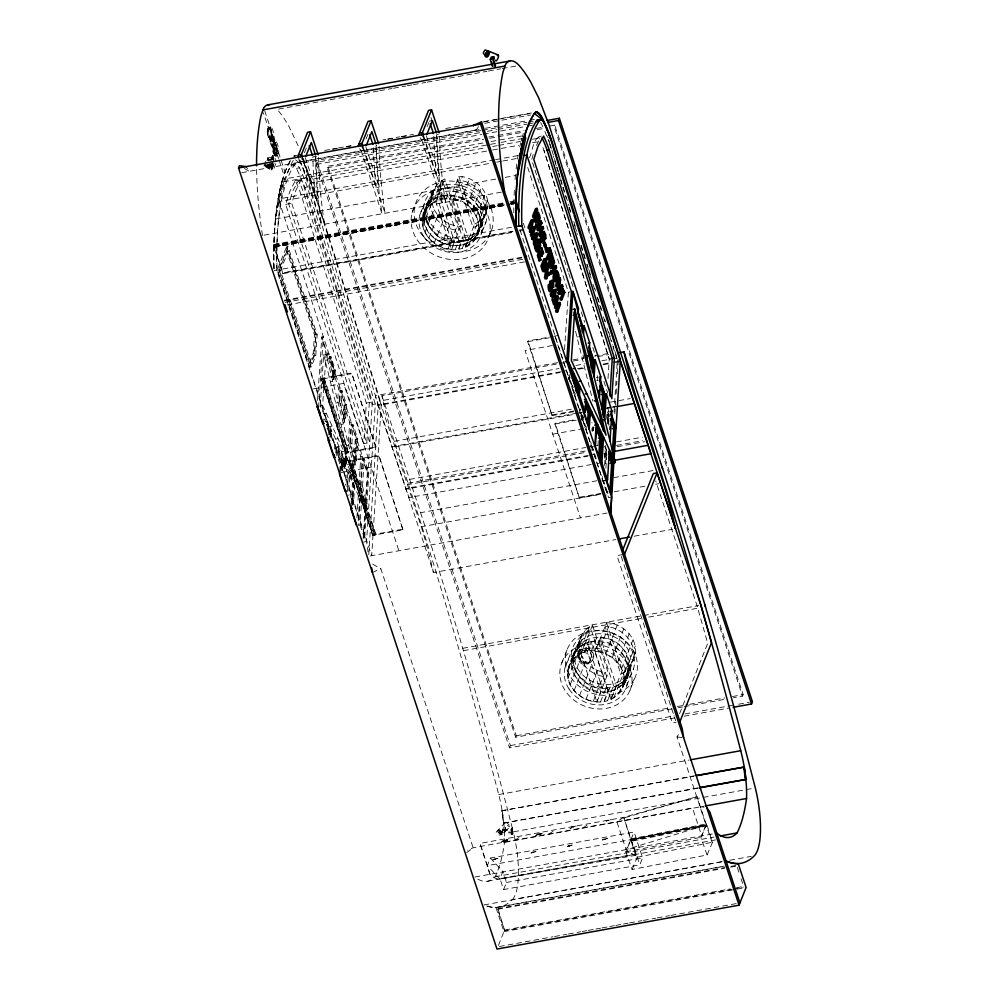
<?xml version="1.0" encoding="UTF-8"?>
<svg xmlns="http://www.w3.org/2000/svg" width="999" height="999" viewBox="0 0 999 999"><rect width="100%" height="100%" fill="white"/><g stroke="black" fill="none" stroke-linecap="round" stroke-linejoin="round"><path stroke-width="0.75" stroke-dasharray="5 3.75" d="M282.917 273.676L273.988 244.355L273.963 247.078L282.917 273.676L513.786 232.205M351.099 503.896L352.46 482.704L354.87 482.305L353.421 504.957L348.763 490.896L350.012 471.84L348.501 472.115L347.252 491.171L348.651 495.392M355.257 439.448L353.596 465.147L355.107 464.872L356.768 439.173L355.257 439.448L360.826 456.531L358.903 486.563L360.414 486.288L362.337 456.256L360.826 456.531M351.898 505.232L353.359 482.579L348.501 472.115M354.732 461.326L356.168 439.036L351.611 425.05L353.122 424.775L357.679 438.761L356.243 461.051L354.732 461.326L350.374 443.743L351.611 425.05M352.51 505.144L353.983 482.43L348.052 469.692L346.541 469.967L345.542 485.202M356.905 517.894L358.341 495.354L359.852 495.079L365.721 507.717L364.21 507.992L325.649 424.987M358.216 520.629L359.852 495.079M360.302 497.514L358.529 525.274L360.04 524.999L361.813 497.24L360.302 497.514L365.11 507.867L363.124 539.16L364.635 538.886L366.621 507.592L361.813 497.24M361.001 486.625L362.749 459.228L364.26 458.953L368.818 472.927L366.858 503.883L365.347 504.158L361.001 486.625L362.512 486.351L364.26 458.953M301.336 179.458L295.891 190.322L291.733 203.284L369.78 442.582L363.723 443.681L366.308 403.097L300.986 194.355A69.593 20.704 79.7 0 0 295.542 181.081L301.598 179.982A69.593 20.704 79.7 0 1 307.043 193.257L372.352 401.998L363.636 540.596M365.347 504.158L367.307 473.201L362.749 459.228M363.549 542.095L366.571 541.545L276.76 270.117L276.623 261.501A208.142 61.913 79.7 0 1 290.921 170.916L294.318 164.835A14.848 4.421 79.7 0 1 298.888 166.808L300.075 169.156A85.702 25.487 79.7 0 1 306.793 185.502L375.299 404.046L366.571 541.545L368.044 551.835M368.768 554.695L378.271 404.795L308.853 183.317A90.822 27.01 79.7 0 0 300.062 161.875A22.952 6.831 79.7 0 0 298.214 158.779M597.939 445.704L598.326 439.66M608.004 378.596L609.253 359.053L543.943 150.325A69.593 20.704 79.7 0 0 541.833 144.705M602.085 481.118L602.385 476.498M604.445 458.179L604.919 450.661L606.43 450.387L605.469 465.409M606.917 419.355L607.404 411.838L608.915 411.563L607.055 405.869M604.582 465.434L605.369 453.096L607.167 456.98M607.23 423.938L607.817 414.81L609.19 418.993M608.141 423.576L608.915 411.563M605.894 468.244L606.88 452.822L603.858 453.371M608.653 425.187L609.328 414.535L606.306 415.084M614.035 412.125L617.332 360.177L620.354 359.628M614.86 413.848L615.646 401.486M616.133 393.768L616.92 381.406M617.419 373.676L618.194 361.313L613.211 345.904M328.733 434.89L328.921 432.043L331.331 431.63L330.969 437.112L326.361 423.214L326.498 421.228L324.987 421.503M332.967 371.116L332.405 379.632L333.916 379.358L334.478 370.841L332.967 371.116L338.536 388.199L337.699 400.986L339.21 400.711L340.047 387.924L338.536 388.199M329.633 434.64L329.82 431.893L326.198 424.1M333.541 375.811L333.878 370.691L329.32 356.705L330.831 356.431L335.389 370.417L335.052 375.537L333.541 375.811L329.32 356.705M330.057 437.462L330.432 431.768L324.538 419.081L323.027 419.355M334.528 449.001L334.815 444.717L336.326 444.443L342.207 457.117L341.296 471.128M335.764 452.997L336.326 444.443M336.176 455.906L336.775 446.878L338.286 446.603L343.107 456.98L342.195 471.041L337.587 457.142L338.286 446.603M339.797 401.049L340.459 390.884L341.983 390.609L346.541 404.583L345.642 418.269L344.131 418.544L339.797 401.049L341.308 400.774L341.983 390.609M339.785 471.403L340.696 457.392L343.107 456.98M344.106 405.282L342.994 422.365L344.505 422.09L345.617 405.007L344.106 405.282L349.675 422.365L348.276 443.681L349.787 443.406L351.198 422.09L349.675 422.365M340.671 471.316L341.596 457.255L336.775 446.878M344.131 418.544L345.03 404.857L340.459 390.884M346.953 486.463L348.052 469.692M356.243 461.051L351.885 443.469L353.122 424.775M574.924 395.891L575.124 393.044M586.163 429.82L586.363 426.71M590.859 447.202L591.146 442.782M591.908 431.006L592.095 428.072L595.129 427.522M592.769 431.481L593.156 425.362L591.858 422.552M593.418 430.731L593.606 427.797M597.577 380.457L597.777 377.397L596.378 373.127M309.403 362.912L313.199 353.396L314.46 334.727L286.813 251.186L288.324 250.911L315.971 334.465L314.722 353.122L310.914 362.637L309.403 362.912L278.946 270.854L286.813 251.186M309.715 367.207L314.26 355.856L315.659 335.015L286.488 246.878L287.999 246.603L317.17 334.74L315.771 355.582L311.226 366.933L309.715 367.207L277.41 269.58L286.488 246.878M317.545 400.462L321.828 336.95L323.339 336.675L318.644 406.381M320.217 405.994L323.688 354.608L326.099 354.17L322.64 405.557L357.355 480.257L354.932 480.694L320.217 405.994L322.64 405.557M327.397 354.033L327.11 358.279L328.621 358.004L328.908 353.758L327.397 354.033L321.828 336.95L364.21 507.992M335.052 375.537L330.831 356.431M564.535 349.575L568.406 292.257L527.185 165.871M573.001 393.244L574.512 392.969L569.917 379.071L570.054 377.085L568.531 377.36L568.406 379.345L571.428 378.796M569.605 374.662L569.318 378.933L570.829 378.658M579.932 408.766L579.632 413.274L582.654 412.724M267.869 129.508L267.744 130.906A6.968 2.073 79.7 0 0 268.356 136.089L268.743 137.5L268.194 136.114A6.968 2.073 79.7 0 1 267.595 130.931L268.544 127.822M274.088 139.061L272.577 139.336L272.64 138.524A7.78 2.31 79.7 0 0 268.781 126.861L267.757 127.785L267.27 131.456A6.156 1.836 79.7 0 0 267.807 136.039L270.804 139.186L271.978 136.239L270.654 139.211L268.594 137.525M271.066 163.424L271.915 166.433L271.828 163.486M480.319 227.06C464.51 251.211 420.666 232.767 427.447 204.508C411.588 226.523 434.503 254.158 458.953 249.25C459.59 239.835 464.835 241.071 471.615 237.7C477.085 233.953 480.844 228.172 481.768 221.578C483.116 205.607 468.244 191.908 452.847 191.496L468.743 239.548L465.721 247.115L449.812 199.051L458.891 176.361C474.288 176.786 489.173 190.472 487.824 206.443C482.904 222.615 477.622 245.704 458.953 249.25M424.425 212.075C416.595 243.444 470.129 260.327 479.895 228.634C487.387 194.755 429.932 180.132 422.914 215.859M481.406 224.85C487.012 200.836 455.294 182.155 435.726 195.454C413.848 209.465 431.531 242.782 454.508 241.658L438.598 193.606L432.867 197.303L428.546 202.31M584.44 631.006C581.68 649.1 561.575 665.534 570.229 684.615C575.337 694.355 585.714 701.223 596.74 701.61L608.241 672.851L592.482 625.237C587.287 627.222 583.516 631.68 580.981 636.5C577.509 651.348 563.623 665.409 568.681 681.455C573.701 695.641 589.597 704.083 604.22 701.623L609.665 688.011C641.72 682.305 630.282 637.012 600.536 637.812L616.433 685.876L610.988 699.487L595.079 651.435L606.58 622.689C621.977 623.101 636.863 636.8 635.501 652.772C629.133 670.292 625.112 697.277 604.22 701.623M575.137 650.836C568.356 679.083 612.2 697.527 627.996 673.376M610.988 699.487C648.763 678.184 597.777 630.881 572.939 659.752M629.095 671.178C634.702 647.152 602.984 628.483 583.416 641.783C561.538 655.794 579.22 689.11 602.197 687.986L586.288 639.922L580.556 643.631L576.236 648.638M623.651 684.802C634.04 668.718 634.64 647.901 616.258 637.874C605.681 632.017 591.633 631.942 582.067 639.847C559.515 659.964 583.054 693.718 609.665 688.011M274.013 268.781A214.523 63.811 79.7 0 1 275.462 219.031L278.771 195.492A201.523 59.94 79.7 0 1 282.655 179.321L484.865 142.67M511.063 829.969L511.775 830.044M511.525 828.808C513.099 827.859 511.201 830.531 511.7 828.383M511.938 834.227L511.301 833.715C510.477 835.289 512.849 833.815 511.238 834.627M512.212 833.041L512.687 829.869L504.72 829.382L504.807 831.705L512.774 832.192L512.687 829.869M290.384 160.539A214.523 63.811 79.7 0 0 280.394 187.737L278.122 199.063L279.133 201.561L275.462 219.031L497.577 178.771M275.462 219.031A219.33 65.235 79.7 0 1 278.371 197.615L278.996 194.343A219.33 65.235 79.7 0 1 282.655 179.321L283.666 181.83L279.133 201.561L490.534 163.249M278.396 197.365L282.655 179.321L278.122 199.063L494.118 159.915M267.37 130.232L267.969 128.734L269.181 128.434A6.156 1.836 79.7 0 1 272.015 134.653L272.165 135.951L271.154 135.302L272.165 135.951M276.598 154.495L277.135 152.023A6.968 2.073 79.7 0 0 274.263 141.858L273.614 141.646L274.288 143.207L273.114 146.166L274.001 153.159A6.968 2.073 79.7 0 0 275.824 155.307M277.01 153.421L275.674 155.332A6.968 2.073 79.7 0 1 273.851 153.184L273.114 146.166M422.552 219.131C427.897 205.22 429.97 186.076 444.805 178.908L460.551 226.523L451.473 249.226C440.447 248.851 430.057 241.97 424.962 232.243C417.182 217.682 431.156 204.395 433.291 190.172M477.072 235.414L487.824 206.443M567.819 671.515L579.32 642.769L580.981 636.5M622.34 687.787L624.013 681.518L635.501 652.772M363.723 443.681L285.689 204.383L289.847 191.421L295.279 180.557M529.408 157.667C532.829 151.024 532.804 137.812 541.258 135.964M533.204 154.433L531.655 159.803L534.552 168.669M731.568 889.36L504.707 930.731L497.627 909.327L497.914 908.578L724.874 867.482M504.707 930.731L497.914 908.578M271.154 135.302L269.88 138.474L271.903 135.165M267.32 130.507A7.78 2.31 79.7 0 0 268.519 138.174L270.816 140.072L271.915 137.338L273.426 137.063L272.327 139.798L278.534 158.529M263.986 165.822L267.17 158.017L271.703 157.193L273.089 161.376L269.917 169.181L263.986 165.822L268.681 164.76A1.611 0.799 32.2 0 0 269.892 164.773L269.742 165.01M273.251 142.582L274.35 139.848L270.167 141.671L274.65 151.848L273.139 152.123L272.665 145.654L273.763 142.919M264.835 165.834L265.21 165.247L269.742 167.82L269.368 168.406L264.835 165.834L267.932 158.441L270.167 159.815A1.611 0.799 32.2 0 0 268.519 159.69A1.611 0.799 32.2 0 0 269.206 161.101M267.257 160.14L267.932 158.441M275.936 154.42L274.937 154.633A6.156 1.836 79.7 0 1 273.326 152.747L272.652 146.841L274.288 143.207M273.401 146.703L274.413 142.732L274.862 143.269A6.156 1.836 79.7 0 1 276.848 151.611L275.699 154.508A6.156 1.836 79.7 0 1 274.088 152.61L273.401 146.703L272.652 146.841M267.47 166.533L267.52 166.433A1.611 0.799 32.2 0 1 266.421 164.885L266.271 165.122M267.969 165.16L270.417 166.109M270.692 159.715L271.703 157.193M270.866 159.553L272.377 155.769L274.038 155.469L275.886 161.039M271.366 159.565L272.764 156.793L271.403 160.19M272.527 159.253L274.038 155.469M269.368 168.406L271.778 162.712M274.151 163.499L271.578 169.231L273.763 163.786M275.849 163.699L273.326 170.005L271.653 170.305L274.176 163.998M304.445 152.672L306.656 147.153M278.296 259.728L278.596 258.966M674.924 717.856L509.49 747.839L316.421 164.398L317.332 162.125L481.243 132.417M287.999 246.603L278.921 269.305L311.226 366.933M310.914 362.637L280.457 270.579L288.324 250.911M672.04 708.89L515.646 737.225L327.197 167.732L327.809 166.221L482.654 138.149M366.071 138.986L368.818 132.105M375.524 534.827L351.099 461.014A1.611 0.662 -18.3 0 1 348.476 461.488L348.576 460.764L378.833 455.282L402.959 529.857L372.702 535.339L321.353 378.496L351.611 373.014L376.036 446.828L375.736 447.589L345.479 453.071L321.353 378.496M427.135 126.648L428.783 122.515M412.125 212.637L415.147 205.082M375.736 447.589L351.611 373.014M419.83 214.947L424.363 203.596M424.213 212.874L427.672 207.367L436.75 184.678M422.802 225.749L431.88 203.047L431.63 196.441M427.672 207.367L432.704 203.022L441.783 180.32M425.524 209.877L429.832 204.87L435.576 201.174L438.598 193.606M435.726 201.611L444.805 178.908M424.962 232.243L434.041 209.54L431.88 203.047M432.704 203.022L438.961 200.1L441.983 192.532M438.961 200.1L442.345 199.038L443.856 195.255L460.464 245.467M428.858 238.187L437.937 215.484L434.041 209.54M446.004 198.826L449.026 191.259M341.745 462.45L345.854 461.088L345.741 462.4L341.745 462.45L346.041 461.65M347.277 460.464L343.469 461.063L347.215 459.602L342.682 461.113L342.744 459.952L346.616 459.19L346.491 460.514L346.616 459.19M347.028 458.666L343.444 459.228L343.494 458.066L346.516 457.517L346.466 458.678L346.516 457.517M341.408 464.298L341.171 464.897L344.98 464.298L345.105 462.974L344.98 464.298M341.92 463.012L341.983 461.85M342.682 461.113L342.744 459.952M343.444 459.228L343.494 458.066M344.23 466.183L344.343 464.872L344.23 466.183L341.021 466.171L345.642 464.56L345.704 463.386L340.984 464.348L341.221 463.736L346.403 462.662L346.453 461.501L343.194 462.649L346.453 461.501M341.196 466.733L341.508 465.971L345.13 465.846L341.683 466.433L341.92 465.834M322.827 378.221L346.99 452.797L322.565 378.971L321.054 379.245M342.669 463.936L342.62 465.097L345.579 456.718L346.341 456.58L347.714 460.764L343.943 468.469L342.557 464.285L345.579 463.698M342.108 466.383L341.858 466.995L344.892 466.446L344.942 465.284M347.402 460.164L344.131 461.326L344.193 460.152M346.341 456.58L343.306 464.148L344.692 468.331M442.345 199.038L449.675 198.614L451.186 194.83L467.232 243.331M342.645 467.882L343.244 466.371M346.266 458.803L346.878 457.292M345.854 461.088L345.741 462.4M347.215 459.602L347.153 460.776M343.943 468.469L346.965 460.901L345.579 456.718M434.24 243.169L443.319 220.479L437.937 215.484M449.812 199.051L453.371 199.276L462.45 176.573M440.746 246.865L449.825 224.163L443.319 220.479M560.576 371.753L378.271 404.795L377.972 405.557L408.941 497.577L591.233 464.535M478.746 229.146C479.795 217.033 471.328 206.081 460.551 201.411L469.63 178.721M447.927 249.013L457.005 226.311L460.551 226.523M467.045 205.107L476.123 182.405M451.623 249.663L453.134 245.891L437.087 197.39M455.294 249.463L458.316 241.895M472.44 210.09L481.518 187.4M458.816 248.813L461.838 241.258M402.959 529.857L378.833 455.282M462.337 248.177L465.359 240.609M476.336 216.046L485.414 193.344M465.571 246.666L474.65 223.976L458.891 176.361M468.581 245.267L477.659 222.565L482.692 218.207L486.151 212.712M478.484 222.54L487.562 199.837M473.613 240.909L482.692 218.207M481.468 233.341L486.001 221.99M489.173 235.639L492.195 228.072M372.702 535.339L348.576 460.764M350.05 460.489L374.475 534.315L374.213 535.064L349.787 461.238L348.476 461.488L372.902 535.302A1.611 0.662 -18.3 0 0 375.1 535.089A1.611 0.662 -18.3 0 0 375.562 533.941A1.611 0.662 -18.3 0 0 373.214 534.552L372.902 535.302M514.023 201.91L510.964 202.46L514.023 201.91L514.098 203.808L511.051 204.358M550.124 125.924L554.72 125.087L554.12 126.598L742.557 696.103L733.366 697.764M573.501 411.75L552.16 415.621L527.697 341.695L527.996 340.934L552.197 336.551M552.16 415.621L527.996 340.934M600.711 494.093L579.37 497.964L554.907 424.038L555.207 423.276L576.386 419.443M580.681 416.333L581.68 413.811M581.868 414.747L581.818 415.921L583.129 415.771M581.818 417.669L582.717 416.296L582.504 418.007L583.266 417.869M582.155 416.995L581.843 417.744L582.604 417.607M582.504 418.007L582.717 416.296M581.843 419.505L581.967 418.181M581.805 418.731L582.567 418.593L581.568 419.343M582.067 420.517L583.066 417.994L582.38 415.909M579.37 497.964L555.207 423.276M509.49 747.839L510.389 745.579L317.332 162.125M515.646 737.225L516.258 735.714L327.809 166.221M561.788 662.874L567.232 649.25M565.097 667.32L572.052 649.924M489.947 874.3L480.007 843.406L623.713 817.357L636.251 855.244L499.825 879.095A86.488 25.724 79.7 0 1 489.947 874.3L487.362 865.634L490.384 858.066L634.09 832.017L642.619 857.779L639.772 864.884L503.621 889.56L500.012 878.633L636.163 853.958L639.772 864.884M512.774 832.192L512.375 833.191L502.485 832.192L503.334 827.522L505.407 827.647L504.807 831.705M502.485 832.192L503.334 827.522M504.72 829.382L505.407 827.647M568.069 678.121L579.57 649.375L579.32 642.769M577.971 655.394L589.472 626.648M503.608 842.519L504.145 841.17M568.181 668.244L570.791 662.262L575.099 657.242L580.844 653.546L586.288 639.922M580.993 653.983L592.482 625.237M512.262 827.771L511.476 829.757L511.688 835.339L512.999 833.391L512.262 827.771L512.487 833.353L511.688 835.339M512.787 827.809L511.988 829.794L512.212 835.376M570.229 684.615L581.718 655.868L579.57 649.375M584.228 652.484L589.672 638.861M587.612 651.41L591.545 641.583C623.264 633.478 645.816 683.99 608.154 691.795C576.435 699.887 553.871 649.387 591.545 641.583L608.154 691.795M574.125 690.571L585.626 661.813L581.718 655.868M490.384 858.066L502.859 871.528L499.825 879.095L487.362 865.634L480.007 843.406M591.271 651.198L596.715 637.587M594.942 650.986L598.876 641.158L614.922 689.66M579.507 695.554L591.008 666.808L585.626 661.813M595.079 651.435L598.638 651.648L610.139 622.901M503.621 889.56L506.468 882.454L502.859 871.528M586.013 699.25L597.514 670.491L591.008 666.808M633.104 639.672L621.603 668.418L617.707 662.474L612.312 657.479L605.819 653.796L617.307 625.049M593.194 701.385L604.695 672.639L608.241 672.851M612.312 657.479L623.813 628.733M498.451 945.404L503.946 931.655L495.941 907.454A269.218 80.07 79.7 0 1 484.053 904.932L726.086 861.063M596.89 702.047L600.824 692.207L584.777 643.706M600.561 701.835L606.006 688.224M617.707 662.474L629.208 633.728M604.083 701.198L609.527 687.574M607.604 700.561L613.049 686.937M610.839 699.05L622.34 670.304L630.381 664.535L633.841 659.04M613.861 697.639L625.349 668.893M624.013 681.518L623.751 674.912L635.252 646.166M618.881 693.294L630.381 664.535M626.735 685.714L633.691 668.319M630.044 690.172A36.751 31.706 21.8 0 0 589.048 644.205A36.751 31.706 21.8 0 0 568.656 695.179A36.751 31.706 21.8 0 0 630.044 690.172L635.489 676.548A36.751 31.706 21.8 0 0 594.492 630.581A36.751 31.706 21.8 0 0 574.1 681.568A36.751 31.706 21.8 0 0 635.489 676.548M636.163 853.958L635.252 853.908L623.713 817.357L697.04 796.665L706.268 824.562L631.068 839.585L487.362 865.634M679.607 713.661L707.729 643.331L696.99 605.556L655.744 480.894M706.73 825.873L631.655 841.258L631.368 838.823L706.58 823.813L712.499 842.207L707.08 854.982L632.08 869.467L625.861 851.822L634.09 832.017M697.04 796.665L623.413 818.106M742.557 696.103L743.169 694.592L554.72 125.087M706.58 823.813L701.735 835.913L692.507 808.016L473.151 847.776L467.507 850.199M632.08 869.467L637.287 857.229L631.068 839.585L706.068 825.087L712.287 842.731M707.08 854.982L700.861 837.337L706.068 825.087L676.985 736.912L679.245 733.328M630.606 667.394L626.485 677.16L622.165 682.18L616.433 685.876M536.438 145.454L539.735 138.699M497.677 830.506C497.564 834.615 505.332 835.314 501.211 831.068C495.092 827.135 500.062 832.13 501.473 834.465M498.776 829.42L500.212 831.83M502.572 833.378L500.312 831.106M500.312 831.917L501.048 831.78M631.068 839.585L626.098 849.625A132.33 39.361 79.7 0 0 636.251 855.244M273.689 267.794L273.589 262.05A208.142 61.913 79.7 0 1 287.899 171.466L291.283 165.384A14.848 4.421 79.7 0 1 295.866 167.357L297.053 169.705A85.702 25.487 79.7 0 1 303.758 186.039L372.265 404.595L375.299 404.046M578.958 654.645L580.382 652.322M589.36 662.225A6.444 5.832 31.5 0 0 584.602 652.497A6.444 5.832 31.5 0 0 578.508 660.576A6.444 5.832 31.5 0 0 589.36 662.225L590.796 659.902A6.444 5.832 31.5 0 0 586.026 650.174A6.444 5.832 31.5 0 0 579.944 658.254A6.444 5.832 31.5 0 0 590.796 659.902M592.095 660.839A8.054 7.293 31.5 0 0 586.138 648.701A8.054 7.293 31.5 0 0 578.533 658.791A8.054 7.293 31.5 0 0 592.095 660.839L592.444 660.264A8.054 7.293 31.5 0 0 586.5 648.114A8.054 7.293 31.5 0 0 578.883 658.204A8.054 7.293 31.5 0 0 592.444 660.264M270.167 141.671L273.426 137.063L270.167 141.671L270.03 137.899L268.519 138.174M267.17 158.017L269.393 159.59M268.756 161.064A1.611 0.799 32.2 0 1 268.369 159.927L268.469 159.778M267.37 166.671L267.52 166.433A1.611 0.799 32.2 0 0 269.218 166.471L269.068 166.708M269.917 169.181L268.681 164.76M478.484 126.611L476.223 130.182L473.014 125.474M267.982 128.484L269.056 127.635A6.968 2.073 79.7 0 1 272.465 136.438L272.352 137.85L272.315 136.476A6.968 2.073 79.7 0 0 268.906 127.66M272.665 145.654L274.176 145.379L271.091 144.455L274.35 139.848L270.23 143.132L274.65 151.848L274.176 145.379L275.274 142.645L273.651 142.869L274.113 143.406A6.156 1.836 79.7 0 1 276.099 151.748L274.937 154.633M722.127 861.625L512.262 899.662L510.639 901.273A241.546 71.841 79.7 0 1 484.053 904.932M505.469 822.264L496.141 832.117A3.172 0.712 45.6 0 1 499.363 835.102L501.785 834.265M501.773 834.764A3.172 0.712 45.6 0 0 499.013 831.006A3.172 0.712 45.6 0 0 497.952 831.668A3.172 0.712 45.6 0 0 501.773 834.764L509.852 826.835A3.172 0.712 45.6 0 0 507.105 823.076A3.172 0.712 45.6 0 0 506.043 823.738A3.172 0.712 45.6 0 0 509.852 826.835M345.979 452.285L345.679 453.034A1.611 0.662 -18.3 0 0 347.877 452.822A1.611 0.662 -18.3 0 0 348.339 451.673A1.611 0.662 -18.3 0 0 345.991 452.285L321.566 378.459A1.611 0.662 -18.3 0 1 324.176 377.984L348.601 451.81M466.745 852.634L473.151 847.776L380.856 568.818L372.215 563.923M468.743 239.548C502.734 220.517 471.715 175.337 440.109 189.822C409.64 205.544 431.693 248.514 461.975 241.683M465.721 247.115C491.583 235.277 474.687 197.477 449.675 198.614M506.381 840.908L506.193 839.934L505.931 840.983L507.092 839.759L507.267 840.546C492.27 843.993 512.999 837.075 506.68 840.546M502.147 841.37L507.979 839.722M503.546 840.609L503.721 841.383L503.409 840.384M503.996 840.846L505.419 840.346L505.594 841.133L504.158 841.62L504.008 840.521M504.383 840.796L504.62 841.545M504.158 841.62L505.057 840.946M507.954 839.56L502.11 841.208M514.76 840.234L521.603 835.863M494.705 859.527L495.616 859.365M536.176 835.201L537.45 834.215C553.421 831.643 524.175 837.799 540.834 834.177L540.846 833.603M537.587 834.44L537.45 834.215M538.998 834.302L538.086 834.477M540.359 834.065L540.759 833.865M541.982 833.391L540.721 834.377M548.788 834.065L555.644 829.694M572.489 826.623L571.191 827.447L577.022 825.798M532.792 852.197L533.703 852.547M573.064 826.573L573.963 826.398M532.804 852.709L533.703 852.035M573.064 827.085L573.975 826.922M535.064 851.785L535.976 851.623M575.324 826.161L576.236 825.998M582.829 827.896L589.672 823.526M607.255 820.316L605.956 821.153L611.788 819.505M607.829 820.266L608.741 820.616M607.829 820.778L608.728 820.104M569.055 845.691L569.979 846.041M569.967 845.529L569.068 846.203M610.089 819.854L611.001 819.692M571.328 845.279L572.24 845.117M623.713 817.357L616.87 821.727L626.098 849.625L706.068 825.087L630.731 840.246M604.133 839.672L605.032 839.51M272.327 139.798L270.941 140.447L270.03 137.899L272.327 139.798L270.816 140.072M474.65 223.976L477.659 222.565M271.091 144.455L275.274 142.645L272.54 145.28L274.65 151.848L270.03 137.899L270.23 143.132M372.377 572.464L380.856 568.818M270.292 126.586L268.831 130.232A7.78 2.31 79.7 0 0 272.69 141.908L274.151 138.249A7.78 2.31 79.7 0 0 270.292 126.586L268.481 126.973M269.181 128.434L268.032 131.319A6.156 1.836 79.7 0 0 268.556 135.901L270.629 138.337M274.675 143.531L273.913 143.669L273.401 140.809A7.78 2.31 79.7 0 1 277.26 152.472L275.799 156.131A7.78 2.31 79.7 0 1 273.139 152.123M274.912 140.534L273.451 144.181A7.78 2.31 79.7 0 0 277.31 155.856L278.771 152.198A7.78 2.31 79.7 0 0 274.912 140.534L273.089 140.909M275.674 155.332L276.336 155.12M269.58 164.91L270.404 166.708L270.667 165.01M347.29 452.035L345.804 452.397L376.036 446.828M374.513 534.303L373.027 534.665L403.259 529.095M631.967 840.509L707.03 825.112M637.287 857.229L712.499 842.207M625.861 851.822L700.861 837.337M505.007 929.982L730.331 888.885M736.463 887.761L742.594 886.65M733.104 889.085L742.294 887.399M503.946 931.655L735.376 889.447M736.912 889.16L746.103 887.487M378.171 91.034L277.073 109.353A134.44 39.985 79.7 0 1 288.898 126.324L299.775 149.138M379.707 90.747L391.958 88.524M393.494 88.249L405.744 86.026M407.28 85.752L411.875 84.915M413.411 84.64L425.661 82.418M427.197 82.143L439.448 79.92M440.984 79.645L473.151 73.814M474.687 73.539L486.938 71.316M488.474 71.041L500.724 68.819M502.26 68.544L516.046 66.034M268.182 128.659L268.943 128.521M267.382 129.695L268.906 129.42L263.386 112.762M267.32 130.807L268.082 130.669M268.069 136.975L268.818 136.838M275.137 147.103L276.661 146.828L275.562 149.563L274.051 149.838M429.333 121.141L432.355 120.592M273.014 151.935L273.776 151.798M276.036 152.397L276.798 152.26M277.185 153.284L278.696 153.009M275.799 156.131L277.61 155.744M271.241 159.965L272.752 159.69M297.053 155.457L294.018 155.994L294.717 155.981M324.663 150.449L330.794 149.338M332.317 149.063L336.913 148.227M338.449 147.952L344.58 146.841M346.104 146.553L350.699 145.729M382.879 139.897L385.939 139.336M387.475 139.061L399.725 136.838M401.261 136.563L413.511 134.341M445.679 128.509L461.001 125.737M462.537 125.462L468.656 124.351M483.978 121.566L531.468 112.962M332.904 149.263L337.5 148.426M346.69 146.766L351.286 145.929M388.049 139.261L392.644 138.436M401.835 136.763L406.431 135.939M483.029 122.053L496.815 119.555M498.351 119.268L532.042 113.162M484.69 123.302L530.719 114.972M270.454 164.123L271.978 163.848M269.792 165.797L271.303 165.522L271.878 169.181M270.404 166.708L271.915 166.433M480.956 130.644L300.187 163.411L300.062 161.875L479.295 129.395M485.427 128.284L528.321 120.504M529.845 120.23L534.44 119.393M241.746 172.69L479.258 129.633M292.445 164.473L295.467 163.923M482.48 130.37L496.266 127.872M497.802 127.597L526.91 122.315M528.446 122.04L533.041 121.204M290.884 166.134L293.906 165.584M487.375 131.306L496.565 129.645M498.089 129.358L527.197 124.088M528.733 123.814L533.329 122.977M316.421 164.398L481.868 134.415M483.404 134.128L526.298 126.361M527.822 126.074L532.417 125.25M296.403 168.369L299.425 167.82M488.798 137.038L496.453 135.652M497.989 135.365L524.05 130.644M536.326 128.421L542.457 127.31M327.197 167.732L483.591 139.385M489.722 138.274L523.451 132.155M537.25 129.658L544.917 128.272M490.996 141.558L524.7 135.452M283.666 181.83L488.936 144.618M490.472 144.343L499.662 142.682M501.198 142.395L525.699 137.962M295.192 180.719L301.248 179.62M541.183 136.101L538.486 137.05A69.593 20.704 79.7 0 1 539.622 139.485M303.421 158.541L310.377 179.533L485.002 147.877M492.669 146.491L497.265 145.654M498.788 145.379L520.242 141.483M532.492 139.273L540.159 137.874M486.563 151.099L308.853 183.317A93.744 27.885 79.7 0 0 300.062 161.875M492.682 149.987L518.731 145.267M532.517 142.77L538.636 141.658M304.283 187.537L307.305 186.988M495.654 159.628L520.167 155.195M496.665 162.138L501.261 161.301M502.797 161.026L518.106 158.254M423.276 136.276L436.451 176.086L439.485 175.537L439.023 171.316A154.221 45.867 79.7 0 1 436.925 136.026L436.913 134.353M315.597 198.564L318.619 198.014L318.132 193.307A165.659 49.276 79.7 0 1 315.959 158.129L315.934 156.356L312.899 156.905L312.924 158.666A165.659 49.276 79.7 0 0 315.097 193.856L315.597 198.564L302.235 158.192M362.774 147.24L376.161 187.7L379.183 187.15L378.683 182.305A176.199 52.41 79.7 0 1 376.423 147.103L376.386 145.28M285.689 204.383L291.733 203.284M505.244 177.385L515.959 175.449M264.036 235.177L501.498 192.133M274.051 244.443L503.833 202.797M509.965 201.686L514.56 200.849M274.101 245.392L504.857 203.571L273.988 245.03L273.963 246.628L504.72 204.807M273.976 245.717L504.732 203.896M510.839 202.785L513.898 202.235M273.676 245.779L504.545 204.308M510.664 203.209L515.846 202.273M510.826 203.709L513.886 203.147M274.525 246.653L505.831 204.72M507.367 204.445L515.022 203.059M274.038 247.19L505.357 205.27M511.488 204.158L514.547 203.596M274.176 247.29L509.515 204.633M511.5 227.285L273.726 270.667M278.946 270.854L280.457 270.579M512.999 231.268L283.216 272.927L512.549 231.718M519.13 230.157L523.726 229.333M519.892 231.106L522.952 230.557M284.515 300.249L521.953 257.205M521.653 257.967L284.216 300.999L285.14 303.796M285.202 302.335L522.652 259.303M287.125 304.907L524.575 261.875M314.46 334.727L315.971 334.465M315.659 335.015L317.17 334.74M568.406 292.257L569.917 291.983M313.199 353.396L314.722 353.122M314.26 355.856L315.771 355.582M329.208 358.341L330.719 358.067M325.112 360.352L327.522 359.915M333.878 370.691L335.389 370.417M553.708 336.276L558.254 335.452M527.697 341.695L549.038 337.824M322.565 378.971L351.311 373.763M330.394 381.705L332.817 381.268M576.972 337.013L578.483 336.738M313.286 388.873L343.544 383.391L398.926 550.761M552.297 345.554L525.074 350.487L580.456 517.857M557.617 362.649L375.324 395.691L377.972 405.557L560.264 372.515M572.939 359.877L583.666 357.929M594.393 355.994L608.179 353.496M335.689 403.059L338.112 402.622M582.317 358.554L583.828 358.279L582.754 353.971M712.324 833.99L474.825 877.047A125.025 37.188 79.7 0 0 495.029 876.772A166.284 49.463 79.7 0 0 504.507 842.369A57.13 16.995 79.7 0 0 498.713 794.567A1923.575 572.152 79.7 0 0 467.307 678.746L459.165 650.212A1923.575 572.152 79.7 0 0 408.091 483.191L394.243 441.346A148.951 44.306 79.7 0 1 381.905 395.716L558.079 363.786M559.602 363.511L564.198 362.674M573.389 361.014L582.592 359.34M597.902 356.568L608.628 354.62M345.03 404.857L346.541 404.583M366.308 403.097L372.352 401.998M612.275 358.504L609.253 359.053L543.943 150.325M310.377 179.533L379.795 401.011L559.015 368.531M575.874 365.472L585.064 363.811M601.91 360.751L611.101 359.091M612.637 358.803L617.232 357.979M323.851 413.798L326.273 413.361M562.1 371.478L566.695 370.641M577.422 368.706L585.077 367.307M603.458 363.986L611.126 362.587M612.662 362.312L618.781 361.201M578.646 369.18L586.313 367.794M603.159 364.735L609.29 363.624M615.421 362.512L620.017 361.688M596.253 377.672L597.777 377.397M329.745 426.486L332.168 426.049M340.984 424.438L343.406 424.001M596.678 380.631L598.189 380.357M335.639 439.173L338.049 438.723M356.168 439.036L357.679 438.761M350.374 443.743L351.885 443.469M346.278 445.754L348.688 445.317M394.243 441.346L571.94 409.14M610.239 402.197L630.157 398.589M341.521 451.835L343.943 451.398M552.459 414.86L573.801 410.989M577.484 413.037L392.12 446.64L391.82 447.39L574.113 414.36M579.008 412.762L582.08 412.212M606.593 407.767L611.188 406.93M612.712 406.655L615.784 406.106M580.544 412.862L582.055 412.587M606.281 408.529L610.876 407.692M612.412 407.417L615.471 406.855M343.256 458.666L346.703 458.079M581.668 417.195L583.316 416.708M342.495 460.564L346.316 459.952M582.317 417.445L583.503 417.27M582.629 417.707L583.379 417.57M346.965 460.901L347.714 460.764M341.858 462.15L344.892 461.6M342.045 462.712L345.067 462.162M349.787 461.238L378.534 456.031M554.907 424.038L576.248 420.167M581.992 419.293L582.567 418.593M581.755 419.905L582.504 419.767M342.432 464.547L345.704 463.386M342.744 464.797L345.766 464.248M347.365 464.41L349.787 463.973M341.021 466.171L344.043 465.621M351.598 467.232L354.008 466.795M584.228 427.16L585.739 426.885L581.143 412.999M340.984 472.564L371.228 467.07M552.759 434.178L583.016 428.683M367.307 473.201L368.818 472.927M353.284 477.16L355.706 476.723M409.602 479.408L585.764 447.477M587.3 447.19L598.026 445.254M616.408 441.92L642.444 437.2M593.881 446.653L592.37 446.928L596.965 460.814M408.091 483.191L587.312 450.699M588.848 450.424L593.443 449.587M616.42 445.429L642.469 440.709M379.795 401.011L407.48 484.702L586.713 452.21M617.345 446.665L644.929 441.658M588.261 455.444L405.969 488.486L405.669 489.235L587.961 456.193M589.797 455.169L594.393 454.333M597.39 463.748L598.901 463.474M365.11 507.867L366.621 507.592M381.905 395.716L420.616 512.687L596.778 480.756M613.636 477.697L654.994 470.204M602.996 480.719L604.507 480.444M605.107 480.581L603.596 480.844L608.191 494.742L606.68 495.017M579.67 497.202L601.023 493.344M407.48 484.702L421.241 526.748L600.474 494.268M614.26 491.758L644.904 486.213M655.619 484.265L658.691 483.716M611.638 497.127L608.616 497.677L519.767 229.196M370.179 555.968L607.08 513.036M378.271 404.795L433.491 572.577L615.784 539.535M634.165 536.213L672.464 529.27M623.039 554.495L616.995 555.594L672.377 722.964L676.161 722.277M462.724 648.301L641.957 615.809M643.481 615.534L698.638 605.544M463.424 650.686L641.121 618.468M648.776 617.082L699.337 607.929M516.258 735.714L671.103 707.654M677.235 706.543L687.974 704.595M689.51 704.32L724.762 697.926M732.429 696.528L743.169 694.592M678.171 707.767L682.767 706.942M684.303 706.655L724.163 699.437M510.389 745.579L674.3 715.871M685.027 713.923L726.385 706.43M727.921 706.143L732.517 705.319M738.648 704.208L749.362 702.26M684.115 716.196L728.546 708.141M498.713 794.567L688.661 760.139M698.388 788.061L503.321 823.151L501.685 810.776L694.692 775.786M501.685 810.776L693.681 776.235M503.321 823.151L697.876 787.899M512.262 899.662A56.518 16.808 79.7 0 0 513.286 831.842L701.71 797.689M703.246 797.414L752.259 788.523M537.474 834.365L542.02 833.553M570.441 828.683L571.278 828.208M503.721 841.383L505.594 841.133M504.507 842.369L703.658 806.268M495.029 876.772L714.085 837.075M487.362 881.28L715.609 839.909M506.468 882.454L642.619 857.779M729.782 860.239L751.236 856.355M495.941 907.454L724.4 866.096M499.975 906.93L723.638 866.395M731.006 866.37L737.15 865.259M497.627 909.327L724.575 868.243M730.719 867.132L736.85 866.021M499.425 946.503L553.046 936.787M554.582 936.513L566.833 934.29M568.369 934.003L580.619 931.792M582.155 931.505L586.75 930.681M588.286 930.394L594.405 929.282M595.941 929.008L600.536 928.183M602.072 927.896L608.191 926.785M609.727 926.51L614.323 925.673M615.859 925.399L621.977 924.287M623.513 924.013L628.109 923.176M629.645 922.901L641.895 920.678M643.431 920.404L655.681 918.181M657.217 917.906L669.467 915.683M671.003 915.409L736.875 903.471M500.412 831.692C505.219 838.486 493.756 826.835 500.312 831.605M503.421 829.844L505.506 829.969M512.999 833.391L511.713 833.478L511.863 832.579M502.397 829.869L512.287 830.856M676.985 736.912L683.641 737.811M704.058 807.192L700.062 806.643L703.771 808.753M511.138 829.52L511.088 830.431M453.371 199.276L460.551 201.411M449.825 224.163L457.005 226.311M598.638 651.648L605.819 653.796M597.514 670.491L604.695 672.639M267.57 159.028L272.09 161.601M244.38 168.506L249.313 171.316L246.104 166.608M295.529 159.815L300.187 163.411M499.962 831.293L500.686 832.117M422.377 135.976L424.787 139.51M420.154 137.7L421.765 140.06M361.875 146.94L364.285 150.474M359.652 148.676L361.263 151.024M302.16 159.091L303.771 161.438M298.339 158.466L300.749 161.988M540.634 122.44L542.12 125.287A85.702 25.487 79.7 0 1 544.205 129.833M604.47 446.178L606.43 450.387M604.919 450.661L606.88 454.882M568.531 377.36L573.364 387.749M592.095 428.072L593.306 430.656M604.457 454.67L606.868 459.84M326.498 421.228L331.331 431.63M350.012 471.84L354.87 482.305M737.312 867.419L739.173 873.051M741.033 878.683L743.83 887.124M523.326 223.214L525.249 229.046M578.621 407.692L555.182 336.775A1.611 0.662 -18.3 0 0 555.694 336.913M606.331 491.508L582.355 419.068A1.611 0.662 -18.3 0 0 583.254 419.243M621.266 556.381L662.924 682.28M663.411 683.766L675.661 720.791M606.58 622.689L623.751 674.912M430.919 117.557L431.868 120.429M426.311 135.727L439.485 175.537M423.451 135.439L445.566 202.273A146.179 43.481 79.7 0 1 439.635 134.241L436.613 134.79A146.179 43.481 79.7 0 0 442.532 202.822L420.841 137.263M435.576 201.174L451.473 249.226M580.844 653.546L596.74 701.61M365.796 146.691L379.183 187.15M363.361 147.69L385.052 213.237A168.144 50.012 79.7 0 1 379.071 145.042L376.049 145.592A168.144 50.012 79.7 0 0 382.03 213.786L360.339 148.239M305.269 157.642L318.619 198.014M302.847 158.654L324.538 224.201A157.655 46.891 79.7 0 1 318.619 156.181L315.597 156.731A157.655 46.891 79.7 0 0 321.516 224.75L299.4 157.917M264.71 110.739L285.052 172.215M271.828 136.264L272.502 137.825M271.915 137.338L272.577 139.336M278.983 159.915L284.041 175.187M272.377 155.769L273.763 159.952M272.452 156.843L274.3 162.425M272.315 162.987L273.239 165.772M271.016 163.037L273.326 170.005M270.192 165.047L271.578 169.231M269.355 163.337L271.653 170.305M375.824 534.078L351.398 460.252A1.611 0.662 -18.3 0 0 348.776 460.726L373.214 534.552M348.301 452.559L323.876 378.733A1.611 0.662 -18.3 0 1 321.253 379.208L345.679 453.034M343.768 460.302L343.469 461.063M360.04 524.999L364.635 538.886M535.027 170.142L547.077 207.068M549 212.974L555.744 233.654M556.231 235.14L568.269 272.065M568.756 273.539L574.05 289.785M581.281 311.95L584.652 322.29M592.844 347.402L595.729 356.268M603.92 381.381L607.779 393.194M607.404 411.838L609.253 417.532M606.755 416.483L609.49 424.862M278.771 200L367.907 473.351M612.862 346.366L616.883 358.791M420.616 512.687L430.419 543.019A1800.21 535.452 79.7 0 1 460.551 640.883L470.279 674.088A1800.21 535.452 79.7 0 1 507.542 809.577L513.286 831.842M608.678 331.88L611.85 341.708M606.967 328.084L612.399 344.955M601.91 310.776L597.414 296.678M604.62 319.23L605.519 322.04M603.359 316.795L605.157 322.44M594.717 288.212L595.616 291.034M597.052 297.015L601.098 309.74M588.911 269.817L591.595 278.309M589.422 272.939L591.208 278.609M593.006 284.278L595.242 291.358M585.339 258.479L580.894 244.268M587.125 264.148L588.011 266.983M584.952 258.729L580.494 244.493M586.738 264.41L588.973 271.516M573.788 221.503L576.885 231.468M574.275 224.525L577.385 234.515M565.846 195.804L568.931 205.806M569.38 207.23L571.578 214.373M568.968 207.355L571.178 214.523M560.576 178.621L562.774 185.777M563.211 187.213L565.409 194.368M560.589 180.12L562.35 185.864M562.799 187.3L566.321 198.776M554.445 158.529L556.63 165.709M557.067 167.133L558.391 171.441M558.828 172.877L560.139 177.185M556.206 165.734L553.184 155.794M556.643 167.183L557.966 171.491M558.404 172.927L559.715 177.248M548.776 139.823L549.65 142.707M550.087 144.143L551.398 148.451M551.835 149.9L554.008 157.093M549.35 143.119L551.048 148.751M605.282 445.404L606.73 451.248M575.561 331.318L592.869 401.136M341.308 400.774L345.642 418.269M362.512 486.351L366.858 503.883M328.621 358.004L333.916 379.358M339.21 400.711L344.505 422.09M349.787 443.406L355.107 464.872M360.414 486.288L365.721 507.717M323.688 354.608L354.932 480.694M570.829 828.296L569.792 828.433M506.643 839.847L506.818 840.634M505.069 841.458L504.895 840.159L504.682 841.295M271.416 136.089L271.253 134.79A6.156 1.836 79.7 0 0 268.431 128.571M436.451 176.086L436.001 171.865A154.221 45.867 79.7 0 1 433.903 136.576L433.891 134.89M376.161 187.7L375.649 182.854A176.199 52.41 79.7 0 1 373.401 147.652L373.364 145.829M262.525 235.452A160.04 47.602 79.7 0 1 256.593 168.943M274.026 268.906A216.196 64.311 79.7 0 1 290.197 160.889M502.185 810.938A64.236 19.106 79.7 0 1 503.833 823.326M421.241 526.748A195.642 58.192 79.7 0 1 433.491 572.577M293.569 156.181A22.952 6.831 79.7 0 1 295.442 156.219M274.113 141.883A6.968 2.073 79.7 0 1 276.985 152.06M268.119 164.922A1.611 0.799 32.2 0 1 269.218 166.471M268.369 159.927A1.611 0.799 32.2 0 1 269.643 159.877M269.78 164.785A1.611 0.799 32.2 0 1 267.695 164.735M267.233 164.86A1.611 0.799 32.2 0 1 269.093 166.558A1.611 0.799 32.2 0 1 267.133 166.521A1.611 0.799 32.2 0 1 266.608 164.847M608.116 493.106A1.611 0.662 -18.3 0 1 606.855 493.044M606.818 492.519A1.611 0.662 -18.3 0 1 607.005 492.32L607.28 492.107A1.611 0.662 -18.3 0 1 608.004 491.77M580.506 410.826A1.611 0.662 -18.3 0 1 579.645 410.701L579.52 410.552A1.611 0.662 -18.3 0 1 579.795 409.977L580.069 409.765A1.611 0.662 -18.3 0 1 580.794 409.428M513.773 212.787A216.196 64.311 79.7 0 1 514.485 187.8M515.072 179.533A216.196 64.311 79.7 0 1 515.796 171.953M516.133 169.006A216.196 64.311 79.7 0 1 517.07 161.875M517.494 159.103A216.196 64.311 79.7 0 1 518.169 155.07M519.767 146.94A216.196 64.311 79.7 0 1 520.754 142.695M521.103 141.321A216.196 64.311 79.7 0 1 521.815 138.636M522.19 137.325A216.196 64.311 79.7 0 1 523.339 133.504M547.402 135.914A93.744 27.885 79.7 0 1 548.089 137.85M544.88 131.418A85.702 25.487 79.7 0 1 548.826 141.621M293.231 160.34A216.196 64.311 79.7 0 0 277.085 269.767L371.69 555.694L381.306 404.245L311.888 182.767A93.744 27.885 79.7 0 0 303.084 161.326A22.915 6.818 79.7 0 0 301.536 158.641M369.33 402.547L366.758 443.131L288.711 203.833L292.869 190.871L298.564 180.532A69.593 20.704 79.7 0 1 304.021 193.806L369.33 402.547M425.724 209.091C413.686 239.31 464.935 260.926 478.596 231.631C490.634 201.411 439.385 179.795 425.724 209.091M431.78 193.956C424.6 211.438 441.483 230.157 459.041 230.307L443.281 182.692L435.239 188.461L431.78 193.956M486.301 210.227C485.214 217.794 480.319 224.875 473.139 227.76L457.38 180.145C472.777 180.569 487.662 194.256 486.301 210.227M573.414 655.419C561.376 685.639 612.624 707.255 626.286 677.959C638.324 647.739 587.075 626.123 573.414 655.419M579.47 640.284C572.29 657.767 589.173 676.485 606.73 676.635L590.971 629.02L582.929 634.79L579.47 640.284M633.99 656.555C632.904 664.11 628.009 671.203 620.829 674.088L605.069 626.473C620.466 626.885 635.352 640.584 633.99 656.555M342.07 463.524L341.958 464.847L342.07 463.524M342.832 461.638L342.719 462.949L342.832 461.638M344.255 463.186L344.193 464.348L344.255 463.186M345.005 461.301L344.955 462.462L345.005 461.301M345.766 459.403L345.704 460.576L345.766 459.403M494.13 859.065L492.832 859.902L498.663 858.241L494.13 859.065M496.965 858.603L497.877 858.441L496.965 858.603M532.217 852.259L530.919 853.084L536.763 851.435L532.217 852.259M568.481 845.741L567.182 846.578L573.026 844.917L568.481 845.741M603.546 839.222L602.247 840.047L608.091 838.398L603.546 839.222M606.393 838.748L607.292 838.586L606.393 838.748M576.036 671.64A32.205 27.772 21.8 0 0 630.794 674.962A32.205 27.772 21.8 0 0 601.785 630.756A32.205 27.772 21.8 0 0 576.036 671.64M428.346 225.312A32.205 27.772 21.8 0 0 483.104 228.634A32.205 27.772 21.8 0 0 454.095 184.428A32.205 27.772 21.8 0 0 428.346 225.312M423.813 236.663A32.205 27.772 21.8 0 0 478.571 239.985A32.205 27.772 21.8 0 0 449.562 195.779A32.205 27.772 21.8 0 0 423.813 236.663M569.08 689.035A32.205 27.772 21.8 0 0 623.838 692.369A32.205 27.772 21.8 0 0 594.83 648.151A32.205 27.772 21.8 0 0 569.08 689.035M417.107 239.785A40.26 34.728 21.8 0 0 485.551 243.956A40.26 34.728 21.8 0 0 449.288 188.686A40.26 34.728 21.8 0 0 417.107 239.785M420.129 232.218A40.26 34.728 21.8 0 0 488.573 236.388A40.26 34.728 21.8 0 0 452.31 181.119A40.26 34.728 21.8 0 0 420.129 232.218"/><path stroke-width="1.5" d="M610.714 512.375L611.638 497.127L521.815 225.699L521.678 217.083A208.142 61.913 79.7 0 1 535.988 126.498L539.073 120.966A21.916 6.518 79.7 0 1 539.885 119.868L542.457 120.355L545.142 124.738A85.702 25.487 79.7 0 1 551.848 141.084L620.354 359.628L610.714 512.375L610.289 509.44M356.418 525.412L350.811 508.441L350.999 505.419M598.676 457.517L599.937 437.887L595.729 428.808M601.785 409.203L602.747 394.343L600.012 385.951M599.487 454.395L599.875 448.339M602.459 408.091L602.859 402.048M602.921 414.872L604.258 394.068L599.7 380.082M603.396 416.883L604.857 394.205L599.75 378.546M606.018 480.169L607.542 479.895L601.922 462.924L603.583 437.2L598.426 438.149M603.346 394.48L606.368 393.931L604.707 419.63L603.196 419.905M609.889 396.091L612.275 358.504L546.965 149.775A69.593 20.704 79.7 0 0 542.082 137.7M609.865 429.483L610.064 426.436M614.397 358.129L611.813 398.713L533.778 159.415L537.937 146.453L543.631 136.114A69.593 20.704 79.7 0 1 549.075 149.388L614.397 358.129L612.275 358.504M607.542 479.895L609.452 449.837M610.014 441.046L611.937 411.026L606.368 393.931M609.889 491.483L611.688 463.174L608.691 456.705M612.312 453.271L613.886 428.509L610.701 418.731M608.99 453.846L613.199 462.899L611.213 494.193L606.618 480.307M613.536 457.642L615.396 428.234L610.839 414.26M335.477 457.28L333.966 457.554L328.359 440.584L328.546 437.737M333.966 457.554L334.153 454.695M339.785 471.403L339.585 474.513L345.142 491.308L346.653 491.033M576.123 391.321L576.398 387.212L572.764 379.408M577.909 386.938L577.547 392.42L572.939 378.521L573.076 376.536L577.909 386.938L576.398 387.212M581.805 328.284L581.967 325.724L577.872 313.137M578.521 386.8L577.959 395.342L579.47 395.067L580.032 386.526L578.521 386.8L573.289 375.524M582.192 331.556L582.567 325.874L577.922 311.638M583.516 334.116L584.078 325.599L582.567 325.874M587.437 423.801L588.174 412.562L585.164 406.081M591.108 367.769L591.595 360.164L588.898 351.885M584.877 401.923L589.685 412.287L588.761 426.348L584.165 412.45M592.32 372.053L593.119 359.89L589.06 347.465M589.185 429.27L590.309 412.15L591.82 411.875M592.894 372.465L593.718 360.04L589.11 345.954M594.105 376.848L595.229 359.765L592.195 360.314M594.792 446.241L596.191 424.812M598.851 393.069L599.038 390.184M599.412 398.239L600.799 376.848L595.229 359.765M324.25 423.351L322.739 423.626L322.927 420.779M566.733 361.413L571.428 291.708L526.86 155.032L523.826 155.582M574.8 309.091L571.341 360.477L606.043 435.177L574.8 309.091L573.289 309.365M572.34 378.384L573.851 378.109L574.138 373.838M578.221 312.762L578.508 308.516L572.939 291.433L571.428 291.708M583.566 412.312L585.077 412.038L585.938 399.225L584.427 399.5M584.078 325.599L589.71 342.857L588.848 355.644L587.337 355.919M553.883 277.522L553.958 278.921M544.954 265.272L544.33 261.938M548.888 286.913L548.938 288.748M548.001 266.496L546.016 276.835L546.615 278.659L545.104 278.933L544.505 277.11L546.49 266.77L548.001 266.496L547.852 273.926L546.341 274.201M537.762 226.81C538.324 222.028 542.12 218.781 538.399 212.425L536.888 212.7L533.928 220.092L534.552 221.99L536.063 221.716L537.462 218.244L537.762 226.81L536.238 227.085L535.639 225.25L536.438 220.005L537.949 219.73M552.859 264.435L552.984 263.586M529.67 232.292L532.579 229.233L534.09 228.958L531.181 232.018L529.67 232.292L530.432 225.087M531.181 232.018L532.217 223.289L530.706 223.564M559.565 288.674L557.991 292.807L558.491 294.343L560.002 294.068L559.502 292.532L561.6 287.013L558.691 290.072L557.18 290.347L558.204 281.618M557.192 306.556L555.619 310.689L556.118 312.225L557.642 311.95L557.13 310.414L559.228 304.907L556.318 307.967L554.807 308.241L555.282 302.572M558.691 290.072L559.727 281.343L557.529 286.563L556.018 286.838L555.494 285.289L558.541 278.147L560.052 277.872L560.676 279.732L559.065 288.137L562.275 284.565L562.887 286.413L560.002 294.068M556.318 307.967L557.355 299.238L555.157 304.445L553.646 304.72L553.134 303.172L556.168 296.029L557.679 295.754L558.304 297.627L556.693 306.031L559.902 302.46L560.514 304.308L557.642 311.95M535.476 244.992L537.474 234.69L536.863 232.854L535.352 233.129L531.443 237.625L532.03 239.41L534.502 237.924L535.476 244.992L533.966 245.267L532.991 238.199L532.03 239.41M554.195 301.548L556.193 291.246L555.581 289.423L554.07 289.685L550.149 294.193L550.749 295.979L553.221 294.493L554.133 297.265L554.195 301.548L552.684 301.823L551.71 294.767L553.221 294.493M556.568 158.142L549.862 136.488L541.783 117.383L537.375 112.288L535.414 112.375L533.791 114.423A214.523 63.811 79.7 0 0 522.44 143.868L517.494 175.162A222.24 66.109 79.7 0 1 519.842 157.13L520.429 153.771A222.24 66.109 79.7 0 1 524.7 135.452L525.699 137.962L517.494 175.162A214.523 63.811 79.7 0 0 516.096 226.448L521.815 225.699L518.793 226.249L518.656 217.632A208.142 61.913 79.7 0 1 532.966 127.048L536.051 121.516A21.916 6.518 79.7 0 1 536.863 120.404L541.67 119.743M536.588 235.24L535.639 239.71L534.877 237.437L536.588 235.24L535.077 235.514M520.167 155.195L524.7 135.452A214.211 63.711 79.7 0 0 520.167 155.195L521.178 157.692M544.368 238.386L545.741 238.699L544.405 233.217L544.555 240.996L543.743 243.306L542.157 240.135L542.145 235.514L539.235 236.126L538.598 234.228L539.984 230.769L538.823 227.26M552.197 287.1L553.571 287.412L552.235 281.918L552.372 289.71L551.573 292.02L549.974 288.848L549.974 284.228L548.463 284.49C547.365 286.189 549.063 294.618 550.786 290.971M542.145 235.514L543.468 241.371L543.356 233.129L544.193 231.331L545.791 234.89L545.741 238.699M553.571 287.412L553.621 283.604L552.022 280.045L551.186 281.843L551.298 290.085L549.974 284.228M541.558 226.835L543.069 226.561L543.706 228.459C541.246 230.682 538.161 242.42 542.757 243.057M269.817 104.733A61.826 18.394 79.7 0 0 263.748 107.83L261.001 115.672A160.04 47.602 79.7 0 0 256.568 165.871M614.872 344.118L675.536 528.708A195.642 58.192 79.7 0 0 663.286 482.879L604.183 302.397L549.213 125.412L538.598 97.715L530.931 82.455A134.44 39.985 79.7 0 0 519.105 65.484A61.826 18.394 79.7 0 0 505.794 63.961L503.046 71.803A160.04 47.602 79.7 0 0 504.557 191.583M542.132 241.371C543.056 239.573 540.159 230.469 543.369 232.417M555.943 280.981C554.145 285.264 550.948 273.901 555.069 274.575C555.631 283.853 558.129 278.384 556.206 272.902C556.88 270.18 561.276 278.271 555.444 275.337L554.52 280.332M539.36 253.958L540.884 253.684L539.797 256.393L540.921 259.815L539.11 260.826L537.362 255.507L540.684 245.654L538.898 238.973L535.939 246.366C536.5 247.178 537.437 253.921 539.223 250.949M543.493 269.418L543.306 265.722M532.579 229.233L530.481 234.753L530.993 236.276L532.504 236.001L535.377 228.359L534.765 226.511L533.254 226.785L530.856 229.458M558.491 294.343L559.927 290.509M532.504 236.001L532.005 234.478L534.09 228.958M662.125 467.17L672.464 499.15A1800.21 535.452 79.7 0 1 702.584 597.002L712.324 630.219A1800.21 535.452 79.7 0 1 749.587 765.709L755.331 787.974A56.518 16.808 79.7 0 1 754.295 855.793L752.672 857.404A241.546 71.841 79.7 0 1 726.086 861.063A271.653 80.807 79.7 0 0 738.199 863.586L746.103 887.487L739.035 905.181L496.99 949.05L238.536 167.982L239.448 165.709L246.104 166.608M297.527 157.28L307.517 132.318L310.539 131.768L318.144 154.745M300.562 156.743L310.539 131.768M305.819 156.256L311.338 142.47L315.472 154.97M358.042 146.316L368.032 121.354L371.054 120.804L378.609 143.619M361.064 145.767L371.054 120.804M366.346 145.317L371.853 131.556L375.936 143.906M418.556 135.352L428.534 110.39L431.568 109.84L439.16 132.805M421.578 134.803L431.568 109.84M426.86 134.353L432.355 120.592L436.451 132.967M492.257 66.059L490.272 59.453L491.221 57.105L493.693 56.656L494.305 58.491L493.606 60.227L495.467 65.847M495.142 66.933L492.757 59.003L493.693 56.656M739.035 905.181L480.569 124.113L481.481 121.841L473.014 125.474M733.141 707.304L751.523 703.97L558.466 120.529L559.365 118.257L547.115 120.479M537.05 208.354L534.09 215.747L534.715 217.607L533.204 217.882L532.579 216.021L535.539 208.629L537.05 208.354L537.662 210.215L534.715 217.607M538.399 212.425L535.439 219.817L536.063 221.716M526.248 257.13L526.548 256.381M541.283 221.154L538.324 228.546L538.961 230.444L537.45 230.719L536.813 228.821L539.772 221.428L541.283 221.154L541.92 223.052L540.634 226.249L541.795 229.745L540.284 230.02M538.961 230.444L540.347 226.985L541.495 230.494L540.122 233.953L540.746 235.851M537.375 239.248L534.428 246.641C534.989 247.452 535.926 254.196 537.712 251.224M541.795 229.745L543.069 226.561M537.15 249.113L538.436 245.654L538.036 242.944M543.656 242.807L544.605 247.302L546.403 246.291L545.167 242.532L543.656 242.807L544.605 247.302M540.309 248.114L541.82 247.839L538.873 255.232L540.634 260.552M545.167 242.532L546.116 247.028M540.634 250.786L542.145 250.512L541.171 252.959L542.082 255.694L540.272 256.706L542.082 255.694M539.11 260.826L540.921 259.815M543.568 253.122L541.758 254.171L543.568 253.122L541.82 247.839M546.853 247.64L547.802 252.123L546.291 252.397L545.042 248.651L546.853 247.64L547.802 252.123M546.291 252.397L548.089 251.386M551.972 255.145L551.236 252.909L548.588 259.54L547.077 259.815L546.441 257.917L549.088 251.286L548.638 248.214L550.149 247.939L552.285 254.383L550.461 255.419M545.367 258.541L542.407 265.934L544.717 271.653L545.891 269.805A2.922 0.874 79.7 0 0 545.791 267.645L545.591 266.77C548.563 269.48 546.428 259.465 545.367 258.541L543.856 258.816L540.896 266.209C541.545 266.721 542.232 273.751 544.105 271.241M548.588 259.54L547.952 257.642L550.599 251.011L550.149 247.939M551.198 255.969L548.251 263.361C548.813 264.173 549.75 270.916 551.535 267.944M550.973 265.834L552.26 262.362L551.86 259.665M546.615 278.659L547.664 276.049L550.549 274.188L549.949 272.402L548.439 272.677M551.098 270.717L551.947 272.078L554.482 265.884L555.993 265.609L553.458 271.803L552.609 270.442L551.098 270.717L551.773 273.988L552.822 273.489M552.609 270.442L553.821 274.013L556.618 267.495L555.993 265.609M555.444 273.364C554.47 272.802 554.882 269.718 556.106 271.154M555.069 274.575C552.747 279.233 558.816 285.527 557.392 277.435C561.775 280.294 555.844 264.96 556.955 273.089M556.655 276.298L556.955 275.062M561.338 290.022L563.149 288.998L564.847 292.37L561.9 299.762L560.377 300.037L559.79 298.239C563.598 296.104 560.077 290.197 562.849 289.747L563.149 288.998M562.849 289.747L563.748 291.845L561.301 297.964L561.9 299.762M620.317 360.926L650.986 453.708L614.223 460.364M634.165 402.772L633.853 403.521L617.007 406.581M648.001 444.617L647.702 445.367L613.998 451.473M622.489 550.624L653.309 473.551L657.092 472.864L700.774 604.87L711.513 642.644L679.944 721.59M624.55 554.22L657.092 472.864M705.456 606.818L704.757 604.432M751.523 703.97L752.434 701.71L559.365 118.257M534.765 226.511L531.568 230.082L533.166 221.678L532.554 219.817L531.043 220.092L527.996 227.223L528.508 228.771L530.019 228.496L532.217 223.289M532.554 219.817L529.507 226.948L530.019 228.496M560.052 277.872L557.017 285.015L557.529 286.563M557.679 295.754L554.645 302.897L555.157 304.445M516.096 226.448A216.196 64.311 79.7 0 1 533.791 114.423L535.601 112.3L538.224 112.75M550.749 295.979L551.71 294.767M536.863 232.854L532.954 237.35L533.541 239.136M555.581 289.423L551.673 293.918L552.26 295.704M559.153 286.626L562.275 284.565M555.981 305.407L558.379 302.734L559.902 302.46M547.852 273.926L549.949 272.402M547.115 275.699L550.549 274.188M490.272 59.453L492.757 59.003M267.62 104.907L491.283 64.373M494.343 63.824L509.665 61.039M262.462 109.99L504.507 66.109M298.439 155.02L301.461 154.47L302.422 157.367M358.953 144.043L361.975 143.506L362.937 146.403M419.455 133.079L422.49 132.53L423.451 135.439M238.536 167.982L480.569 124.113M537.212 120.18L540.971 119.505M536.888 120.38L541.321 119.593M535.951 121.703L538.973 121.154M547.739 122.465L558.466 120.529M546.703 150.399L549.275 149.937M540.397 223.326L541.92 223.052M535.639 225.25L537.15 224.975M529.32 231.219L530.831 230.944M539.984 230.769L541.495 230.494M530.481 234.753L532.005 234.478M538.598 234.228L540.122 233.953M541.296 237.225L542.807 236.95M543.606 237.587L545.117 237.312M533.903 240.984L535.427 240.709M533.366 243.469L534.877 243.194M544.892 246.566L546.403 246.291M548.326 248.976L549.837 248.701M549.088 251.286L550.599 251.011M538.286 256.668L539.797 256.393M550.774 254.658L552.285 254.383M551.71 272.115L553.221 271.84M554.857 271.591L556.368 271.316M556.73 274.438L558.241 274.163M555.057 276.311L556.568 276.036M551.423 286.301L552.947 286.026M561.363 286.688L562.887 286.413M556.818 289.273L558.329 288.998M562.887 291.283L564.398 291.009M557.991 292.807L559.502 292.532M562.237 292.12L563.748 291.845M563.336 292.645L564.847 292.37M552.622 297.54L554.133 297.265M552.085 300.025L553.596 299.75M554.445 307.168L555.956 306.893M555.619 310.689L557.13 310.414M573.201 315.397L576.223 314.847M580.456 325.999L581.967 325.724M579.994 336.463L581.518 336.188M588.199 343.132L589.71 342.857M322.739 423.626L317.133 406.655L318.644 406.381M565.222 361.688L568.244 361.139L615.334 462.475L612.3 463.024M585.339 358.004L586.85 357.729M619.355 352.684L623.95 351.848L662.649 468.818M591.595 360.164L593.119 359.89M573.451 368.556L574.962 368.281M599.288 377.123L600.799 376.848M579.345 381.243L580.856 380.969M590.596 379.195L592.107 378.921M328.359 440.584L329.87 440.309M585.252 393.956L586.763 393.681M601.236 394.617L604.258 394.068M594.38 400.861L597.402 400.312M588.174 412.562L589.685 412.287M610.426 411.301L611.937 411.026M601.198 421.99L602.709 421.715M594.68 425.087L597.702 424.538M612.375 428.783L615.396 428.234M350.811 508.441L352.322 508.166M601.922 462.924L600.411 463.199L602.072 437.462L585.077 400.911M610.177 463.449L613.199 462.899M618.856 538.985L629.57 537.037M690.197 759.864L740.746 750.699A57.13 16.995 79.7 0 1 746.54 798.501A166.284 49.463 79.7 0 1 737.062 832.904L720.217 835.963M696.228 775.511L744.23 767.07A64.236 19.106 79.7 0 1 745.866 779.457L699.912 787.786M696.74 775.674L744.23 767.07M699.4 787.612L745.866 779.457M705.182 805.993L746.54 798.501M549.575 290.347C551.573 288.911 547.677 279.196 551.198 281.131M487.949 50.899A3.172 0.949 -68.2 0 1 486.888 55.669A3.172 0.949 -68.2 0 1 485.414 54.92A3.172 0.949 -68.2 0 1 487.949 50.899L498.251 55.007M488.136 51.111L485.352 49.95A3.172 0.949 -68.2 0 0 483.279 53.234L485.302 55.594M550.911 282.23L551.648 284.403M706.718 807.542L709.939 812.249L739.934 902.909M542.107 118.007L542.232 119.543L535.239 114.136L535.114 112.612A22.952 6.831 79.7 0 1 542.12 118.044A93.744 27.885 79.7 0 1 550.899 139.435A90.822 27.01 79.7 0 0 542.107 118.007C540.834 115.697 538.424 110.739 535.114 112.612A29.97 8.916 79.7 0 0 533.791 114.423M562.212 290.459L561.638 289.273M608.603 451.523L613.823 462.749L613.111 459.902M586.176 406.805L588.136 411.014M317.133 406.655L320.404 413.711M555.531 275.562L555.831 276.311M549.525 265.597L549.85 266.433M536.026 249.713L535.352 247.802M491.595 62.088L492.982 66.296M548.638 248.214L549.912 252.085M542.145 250.512L543.269 253.896M558.379 302.734L559.003 304.583M541.008 251.91L541.758 254.171M540.884 253.684L541.783 256.431M533.366 237.712L534.115 239.985M518.981 210.077L516.033 200.487L515.996 203.209L519.018 211.875M573.851 378.109L568.244 361.139L572.939 291.433L615.334 462.475M579.47 395.067L585.077 412.038M481.481 121.841L682.242 728.558L683.641 737.811M430.244 123.888L433.429 133.516M369.73 134.853L372.914 144.455M309.228 145.792L312.45 155.519M284.952 304.595L287.4 311.975M610.889 412.724L615.996 428.384M608.99 325.874L614.41 342.719M608.541 324.475L591.021 269.43M590.571 268.019L574.138 215.409M567.969 195.417L573.701 213.986M567.519 193.981L557.005 159.578M537.499 216.184L537.949 218.207M574 312.237L603.421 430.969M552.609 260.352L552.996 262.65M371.678 567.844L372.377 572.464M743.718 766.907L745.366 779.282M740.746 750.699A1923.575 572.152 79.7 0 0 709.34 634.877L701.198 606.343A1923.575 572.152 79.7 0 0 650.124 439.31L636.276 397.477A148.951 44.306 79.7 0 1 623.95 351.848M737.062 832.904A125.025 37.188 79.7 0 1 716.857 833.166M497.302 55.557A3.172 0.949 -68.2 0 1 498.513 55.969A3.172 0.949 -68.2 0 1 497.065 59.977A3.172 0.949 -68.2 0 1 495.591 60.265M488.973 51.836A2.747 0.824 -68.2 0 1 489.423 52.373M489.41 52.86A2.747 0.824 -68.2 0 1 488.111 56.231A2.747 0.824 -68.2 0 1 486.888 56.406M487.712 53.372A2.747 0.824 -68.2 0 1 488.036 52.797M488.261 51.473A2.747 0.824 -68.2 0 1 487.45 55.432A2.747 0.824 -68.2 0 1 485.989 55.357A2.747 0.824 -68.2 0 1 488.036 51.461M554.507 262.375L552.035 268.594L549.762 263.087L552.709 255.694L554.507 262.375M545.254 267.57L544.443 269.755L543.331 267.095L544.443 264.31L545.254 267.57M539.46 217.932L538.861 219.805L537.749 217.507L538.736 215.06L539.46 217.932M601.448 437.612L599.987 460.264L595.392 446.378L596.64 427.247L601.448 437.612M546.515 264.485L545.791 266.021L544.767 263.524L545.691 261.214L546.515 264.485M539.997 244.855L537.799 249.875L536.863 247.527L539.21 241.646L539.997 244.855M553.821 261.576L551.623 266.583L550.686 264.248L553.034 258.366L553.821 261.576M555.307 291.808L554.345 296.278L553.596 294.006L555.307 291.808M486.875 55.42A2.747 0.824 -68.2 0 0 487.787 51.286A2.747 0.824 -68.2 0 0 485.601 54.77A2.747 0.824 -68.2 0 0 486.875 55.42"/></g></svg>
